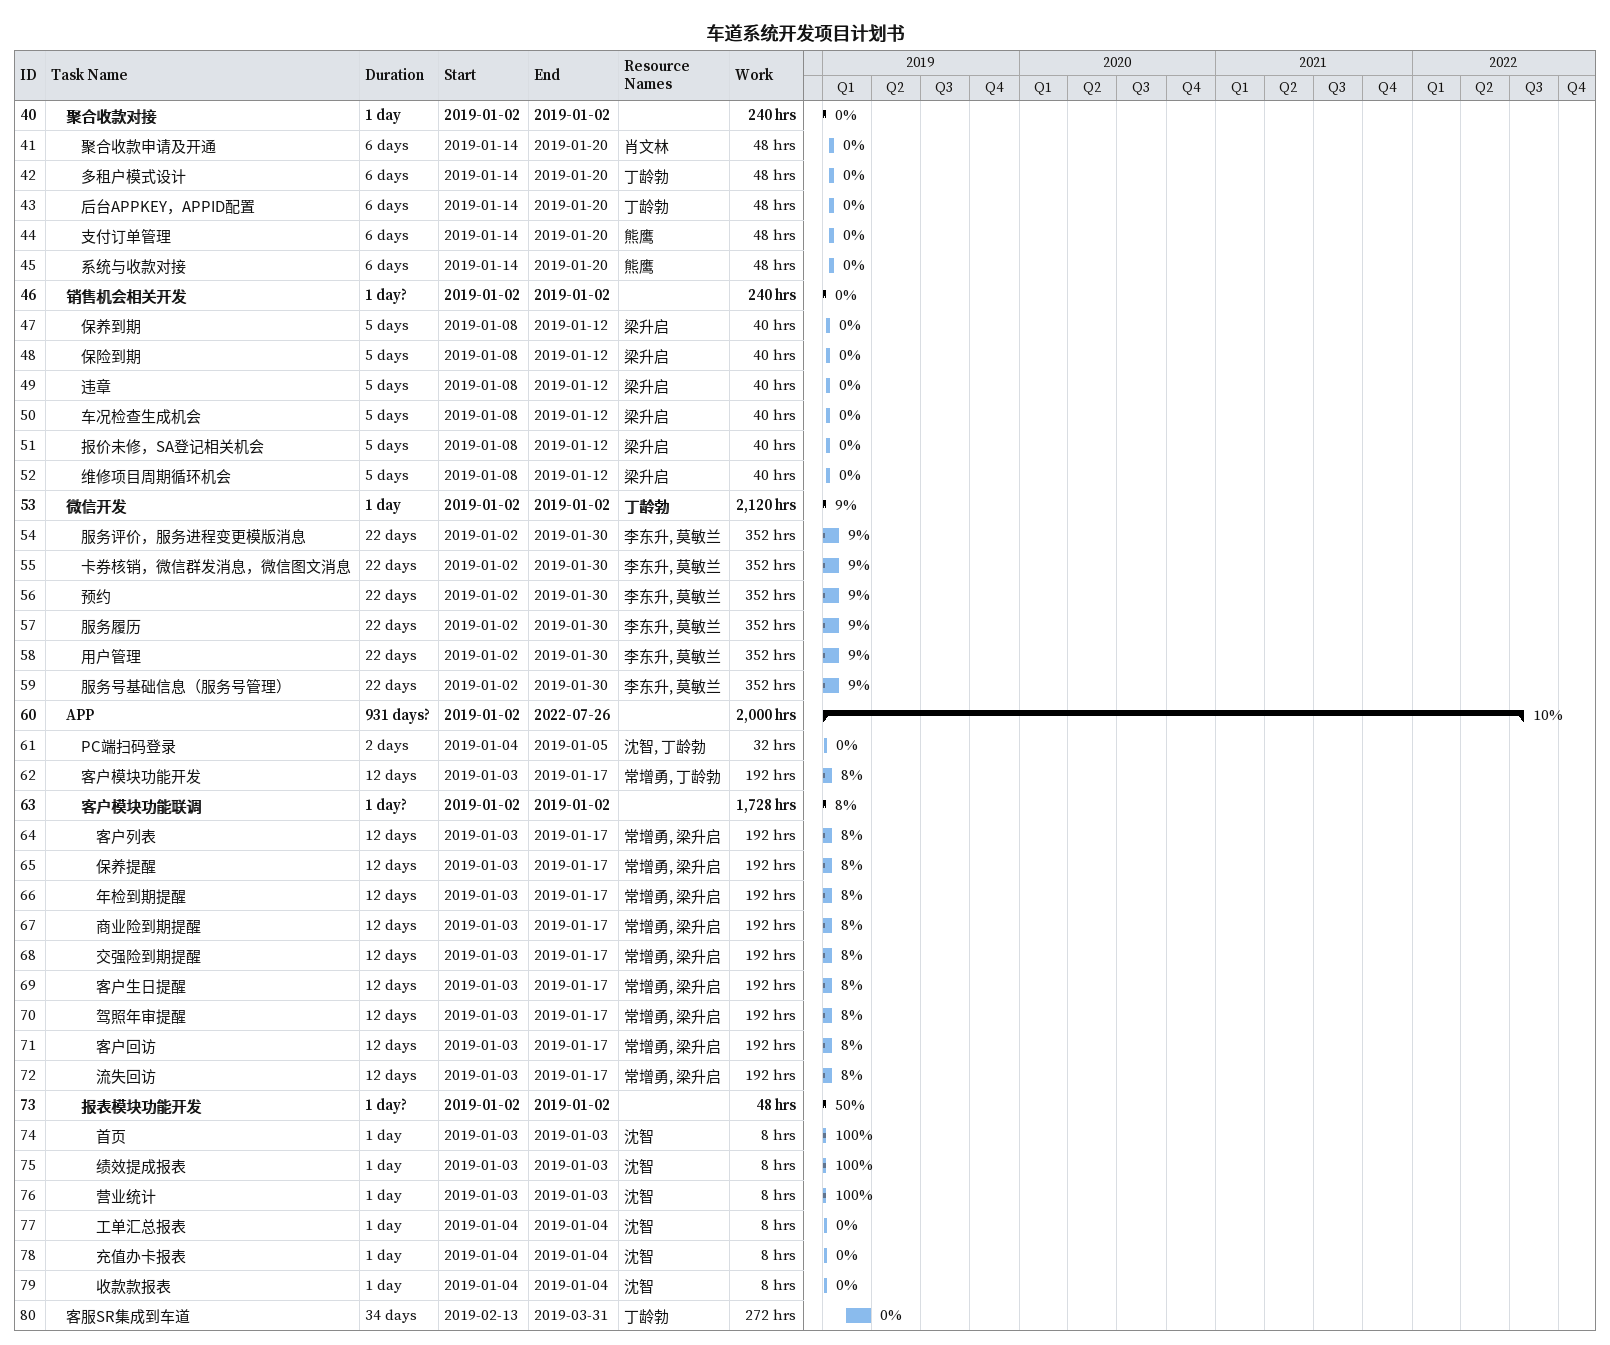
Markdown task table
车道系统开发项目计划书

| ID | Level | Task | Duration | Start | Finish | Resources | % complete | Work (h) |
|---|---|---|---|---|---|---|---|---|
| 40 | 2 | **聚合收款对接** | 1d | 2019-01-02 | 2019-01-02 |  | 0 | 240 |
| 41 | 3 | 聚合收款申请及开通 | 6d | 2019-01-14 | 2019-01-20 | 肖文林 | 0 | 48 |
| 42 | 3 | 多租户模式设计 | 6d | 2019-01-14 | 2019-01-20 | 丁龄勃 | 0 | 48 |
| 43 | 3 | 后台APPKEY，APPID配置 | 6d | 2019-01-14 | 2019-01-20 | 丁龄勃 | 0 | 48 |
| 44 | 3 | 支付订单管理 | 6d | 2019-01-14 | 2019-01-20 | 熊鹰 | 0 | 48 |
| 45 | 3 | 系统与收款对接 | 6d | 2019-01-14 | 2019-01-20 | 熊鹰 | 0 | 48 |
| 46 | 2 | **销售机会相关开发** | 1d? | 2019-01-02 | 2019-01-02 |  | 0 | 240 |
| 47 | 3 | 保养到期 | 5d | 2019-01-08 | 2019-01-12 | 梁升启 | 0 | 40 |
| 48 | 3 | 保险到期 | 5d | 2019-01-08 | 2019-01-12 | 梁升启 | 0 | 40 |
| 49 | 3 | 违章 | 5d | 2019-01-08 | 2019-01-12 | 梁升启 | 0 | 40 |
| 50 | 3 | 车况检查生成机会 | 5d | 2019-01-08 | 2019-01-12 | 梁升启 | 0 | 40 |
| 51 | 3 | 报价未修，SA登记相关机会 | 5d | 2019-01-08 | 2019-01-12 | 梁升启 | 0 | 40 |
| 52 | 3 | 维修项目周期循环机会 | 5d | 2019-01-08 | 2019-01-12 | 梁升启 | 0 | 40 |
| 53 | 2 | **微信开发** | 1d | 2019-01-02 | 2019-01-02 | 丁龄勃 | 9 | 2120 |
| 54 | 3 | 服务评价，服务进程变更模版消息 | 22d | 2019-01-02 | 2019-01-30 | 李东升, 莫敏兰 | 9 | 352 |
| 55 | 3 | 卡券核销，微信群发消息，微信图文消息 | 22d | 2019-01-02 | 2019-01-30 | 李东升, 莫敏兰 | 9 | 352 |
| 56 | 3 | 预约 | 22d | 2019-01-02 | 2019-01-30 | 李东升, 莫敏兰 | 9 | 352 |
| 57 | 3 | 服务履历 | 22d | 2019-01-02 | 2019-01-30 | 李东升, 莫敏兰 | 9 | 352 |
| 58 | 3 | 用户管理 | 22d | 2019-01-02 | 2019-01-30 | 李东升, 莫敏兰 | 9 | 352 |
| 59 | 3 | 服务号基础信息（服务号管理） | 22d | 2019-01-02 | 2019-01-30 | 李东升, 莫敏兰 | 9 | 352 |
| 60 | 2 | **APP** | 931d? | 2019-01-02 | 2022-07-26 |  | 10 | 2000 |
| 61 | 3 | PC端扫码登录 | 2d | 2019-01-04 | 2019-01-05 | 沈智, 丁龄勃 | 0 | 32 |
| 62 | 3 | 客户模块功能开发 | 12d | 2019-01-03 | 2019-01-17 | 常增勇, 丁龄勃 | 8 | 192 |
| 63 | 3 | **客户模块功能联调** | 1d? | 2019-01-02 | 2019-01-02 |  | 8 | 1728 |
| 64 | 4 | 客户列表 | 12d | 2019-01-03 | 2019-01-17 | 常增勇, 梁升启 | 8 | 192 |
| 65 | 4 | 保养提醒 | 12d | 2019-01-03 | 2019-01-17 | 常增勇, 梁升启 | 8 | 192 |
| 66 | 4 | 年检到期提醒 | 12d | 2019-01-03 | 2019-01-17 | 常增勇, 梁升启 | 8 | 192 |
| 67 | 4 | 商业险到期提醒 | 12d | 2019-01-03 | 2019-01-17 | 常增勇, 梁升启 | 8 | 192 |
| 68 | 4 | 交强险到期提醒 | 12d | 2019-01-03 | 2019-01-17 | 常增勇, 梁升启 | 8 | 192 |
| 69 | 4 | 客户生日提醒 | 12d | 2019-01-03 | 2019-01-17 | 常增勇, 梁升启 | 8 | 192 |
| 70 | 4 | 驾照年审提醒 | 12d | 2019-01-03 | 2019-01-17 | 常增勇, 梁升启 | 8 | 192 |
| 71 | 4 | 客户回访 | 12d | 2019-01-03 | 2019-01-17 | 常增勇, 梁升启 | 8 | 192 |
| 72 | 4 | 流失回访 | 12d | 2019-01-03 | 2019-01-17 | 常增勇, 梁升启 | 8 | 192 |
| 73 | 3 | **报表模块功能开发** | 1d? | 2019-01-02 | 2019-01-02 |  | 50 | 48 |
| 74 | 4 | 首页 | 1d | 2019-01-03 | 2019-01-03 | 沈智 | 100 | 8 |
| 75 | 4 | 绩效提成报表 | 1d | 2019-01-03 | 2019-01-03 | 沈智 | 100 | 8 |
| 76 | 4 | 营业统计 | 1d | 2019-01-03 | 2019-01-03 | 沈智 | 100 | 8 |
| 77 | 4 | 工单汇总报表 | 1d | 2019-01-04 | 2019-01-04 | 沈智 | 0 | 8 |
| 78 | 4 | 充值办卡报表 | 1d | 2019-01-04 | 2019-01-04 | 沈智 | 0 | 8 |
| 79 | 4 | 收款款报表 | 1d | 2019-01-04 | 2019-01-04 | 沈智 | 0 | 8 |
| 80 | 2 | 客服SR集成到车道 | 34d | 2019-02-13 | 2019-03-31 | 丁龄勃 | 0 | 272 |
